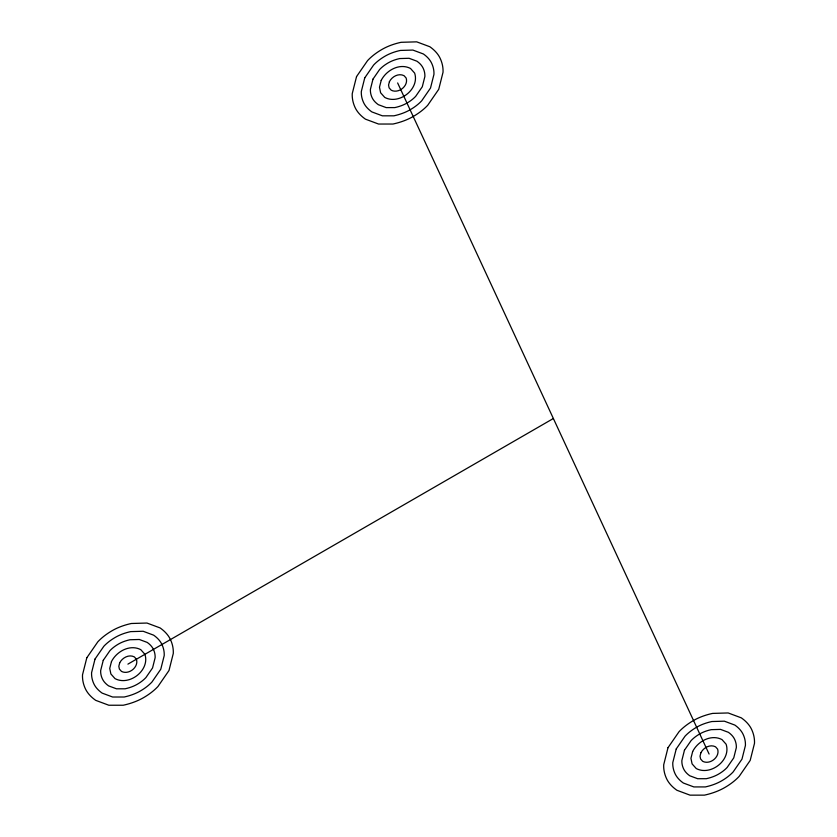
<?xml version="1.0" encoding="UTF-8"?>
<svg xmlns="http://www.w3.org/2000/svg" width="837" height="837" viewBox="0 0 837 837"><rect width="100%" height="100%" fill="white"/><g stroke="black" fill="none" stroke-linecap="round" stroke-linejoin="round"><path stroke-width="1.26" d="M127.904 664.139L553.372 418.5M397.638 82.947L709.096 754.053M86.807 657.788L82.518 674.81A84.213 48.619 0 0 0 85.353 688.705A53.767 31.042 0 0 0 95.711 700.349L108.831 705.235L123.238 705.235A57.094 32.967 0 0 0 143.472 697.702A84.213 48.619 0 0 0 157.973 686.476L169.001 670.5L173.28 653.477A84.213 48.619 0 0 0 170.445 639.573A53.767 31.042 0 0 0 160.097 627.928L146.977 623.042L131.378 623.492A53.767 31.042 0 0 0 112.325 630.585A84.213 48.619 0 0 0 97.835 641.801L86.807 657.788M95.02 659.054L91.589 672.676A67.368 38.9 0 0 0 93.859 683.798A43.011 24.838 0 0 0 102.145 693.109L112.639 697.022L124.169 697.012A45.679 26.365 0 0 0 140.354 690.985A67.368 38.9 0 0 0 151.957 682.009L160.777 669.223L164.209 655.612A67.368 38.9 0 0 0 161.939 644.49A43.011 24.838 0 0 0 153.652 635.178L143.158 631.265L130.687 631.621A43.011 24.838 0 0 0 115.443 637.302A67.368 38.9 0 0 0 103.84 646.269L95.02 659.054M103.244 660.33L100.67 670.542A50.523 29.169 0 0 0 102.376 678.88A32.266 18.623 0 0 0 108.58 685.869L116.458 688.799L125.111 688.799A34.254 19.774 0 0 0 137.247 684.279A50.523 29.169 0 0 0 145.941 677.541L152.554 667.957L155.127 657.746A50.523 29.169 0 0 0 153.433 649.407A32.266 18.623 0 0 0 147.218 642.418L139.34 639.489L129.986 639.75A32.266 18.623 0 0 0 118.551 644.009A50.523 29.169 0 0 0 109.856 650.736L103.244 660.33M111.457 661.596L109.741 668.407L110.882 673.963L115.025 678.629C129.453 686.319 150.137 670.165 144.916 654.314L140.773 649.658C129.923 644.009 116.573 651.427 111.457 661.596M119.681 662.873L118.823 666.273L119.388 669.056L121.459 671.389C128.678 675.229 139.015 667.152 136.41 659.232L134.338 656.899C128.908 654.074 122.233 657.788 119.681 662.873M356.541 76.585L352.251 93.608A84.213 48.619 0 0 0 355.087 107.513A53.767 31.042 0 0 0 365.445 119.157L378.565 124.043L392.982 124.033A57.094 32.967 0 0 0 413.206 116.5A84.213 48.619 0 0 0 427.707 105.284L438.734 89.308L443.024 72.285A84.213 48.619 0 0 0 440.178 58.381A53.767 31.042 0 0 0 429.831 46.736L416.711 41.85L401.111 42.3A53.767 31.042 0 0 0 382.059 49.393A84.213 48.619 0 0 0 367.569 60.609L356.541 76.585M364.754 77.862L361.322 91.474A67.368 38.9 0 0 0 363.603 102.595A43.011 24.838 0 0 0 371.879 111.917L382.373 115.82L393.913 115.82A45.679 26.365 0 0 0 410.099 109.793A67.368 38.9 0 0 0 421.691 100.817L430.511 88.031L433.943 74.42A67.368 38.9 0 0 0 431.672 63.298A43.011 24.838 0 0 0 423.386 53.976L412.892 50.074L400.421 50.429A43.011 24.838 0 0 0 385.177 56.1A67.368 38.9 0 0 0 373.584 65.077L364.754 77.862M372.978 79.128L370.404 89.35A50.523 29.169 0 0 0 372.109 97.688A32.266 18.623 0 0 0 378.324 104.677L386.192 107.607L394.844 107.596A34.254 19.774 0 0 0 406.981 103.077A50.523 29.169 0 0 0 415.675 96.349L422.298 86.766L424.872 76.544A50.523 29.169 0 0 0 423.166 68.205A32.266 18.623 0 0 0 416.952 61.216L409.084 58.287L399.72 58.559A32.266 18.623 0 0 0 388.295 62.817A50.523 29.169 0 0 0 379.59 69.544L372.978 79.128M381.201 80.404L379.485 87.215L380.615 92.771L384.758 97.427C399.186 105.117 419.871 88.963 414.65 73.122L410.517 68.467C399.657 62.817 386.317 70.235 381.201 80.404M389.414 81.67L388.556 85.081L389.121 87.864L391.193 90.187C398.412 94.037 408.759 85.96 406.144 78.029L404.072 75.707C398.653 72.882 391.978 76.585 389.414 81.67M667.999 747.692L663.72 764.715A84.213 48.619 0 0 0 666.555 778.619A53.767 31.042 0 0 0 676.903 790.264L690.023 795.15L704.44 795.14A57.094 32.967 0 0 0 724.675 787.607A84.213 48.619 0 0 0 739.165 776.391L750.193 760.414L754.482 743.392A84.213 48.619 0 0 0 751.647 729.487A53.767 31.042 0 0 0 741.289 717.843L728.169 712.957L712.58 713.406A53.767 31.042 0 0 0 693.528 720.5A84.213 48.619 0 0 0 679.027 731.716L667.999 747.692M676.223 748.969L672.791 762.58A67.368 38.9 0 0 0 675.061 773.702A43.011 24.838 0 0 0 683.348 783.024L693.842 786.926L705.371 786.926A45.679 26.365 0 0 0 721.557 780.9A67.368 38.9 0 0 0 733.16 771.923L741.98 759.138L745.411 745.526A67.368 38.9 0 0 0 743.141 734.405A43.011 24.838 0 0 0 734.855 725.083L724.361 721.18L711.879 721.536A43.011 24.838 0 0 0 696.646 727.207A67.368 38.9 0 0 0 685.043 736.183L676.223 748.969M684.446 750.234L681.873 760.456A50.523 29.169 0 0 0 683.567 768.795A32.266 18.623 0 0 0 689.782 775.784L697.66 778.713L706.302 778.703A34.254 19.774 0 0 0 718.449 774.183A50.523 29.169 0 0 0 727.144 767.456L733.756 757.872L736.33 747.65A50.523 29.169 0 0 0 734.624 739.312A32.266 18.623 0 0 0 728.42 732.323L720.542 729.393L711.188 729.665A32.266 18.623 0 0 0 699.753 733.923A50.523 29.169 0 0 0 691.059 740.651L684.446 750.234M692.659 751.511L690.943 758.322L692.084 763.878L696.227 768.533C710.644 776.223 731.339 760.069 726.118 744.229L721.975 739.573C711.126 733.923 697.776 741.341 692.659 751.511M700.883 752.777L700.025 756.188L700.59 758.971L702.661 761.293C709.87 765.144 720.218 757.066 717.612 749.136L715.541 746.813C710.111 743.988 703.436 747.692 700.883 752.777"/></g></svg>
